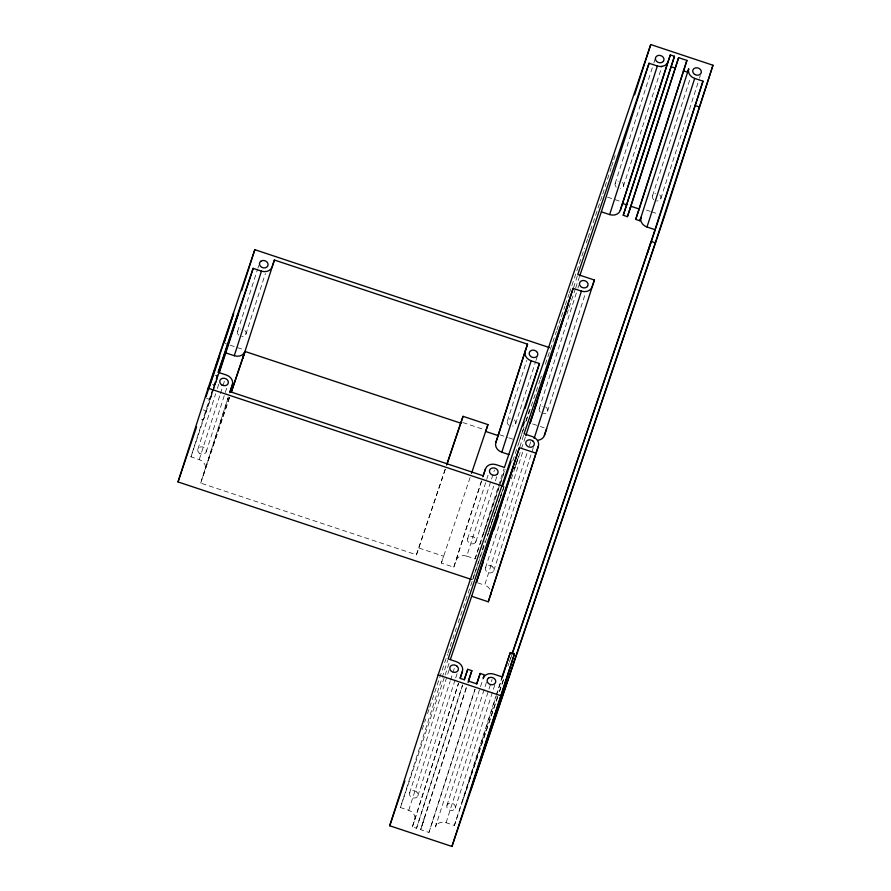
<?xml version="1.0" encoding="UTF-8"?>
<svg xmlns="http://www.w3.org/2000/svg" width="891" height="891" viewBox="0 0 891 891"><rect width="100%" height="100%" fill="white"/><g stroke="black" fill="none" stroke-linecap="round" stroke-linejoin="round"><path stroke-width="0.67" stroke-dasharray="4.46 3.34" d="M229.477 397.33L205.208 469.301A8.743 7.306 17.8 0 0 199.239 459.611L190.941 456.849L217.671 373.596M206.656 398.422L209.775 399.458L218.028 373.741M214.842 375.189L217.95 376.225L203.337 420.006L200.219 418.97M217.95 376.225L215.009 385.369L211.902 384.333M197.891 449.153L215.678 393.766M217.371 388.498L219.487 381.905M237.607 331.407L257.51 269.416M257.933 268.102L258.78 265.462M199.239 459.611L220.032 394.858M220.456 393.532L222.572 386.928M223.006 385.603L224.699 380.323M206.189 451.915L227.361 385.981M245.905 334.158L265.384 273.492M445.3 469.256L416.453 554.803L200.664 483.078L228.319 396.94M203.003 476.15L228.118 397.932M416.453 554.803L445.288 468.978M481.663 480.772L453.797 567.211L441.346 563.079L443.551 556.218L418.647 547.943M453.797 567.211L481.452 481.073M467.619 538.81L488.791 472.865M507.335 421.053L526.815 360.387M456.136 560.283A8.743 7.306 17.8 0 1 466.773 556.118L494.427 469.98M475.917 541.561L493.703 486.174M495.396 480.906L497.089 475.627M515.633 423.815L535.536 361.824M535.959 360.51L537.228 356.556M466.773 556.118L475.07 558.88L498.047 487.321M498.47 485.996L503.994 468.766M483.111 534.7L500.007 484.069M472.642 579.863L474.335 574.584M474.758 573.258L480.695 554.781M482.387 549.502L484.938 541.583M490.518 525.924L487.254 536.081L499.606 499.483M462.652 685.09L416.509 828.285L412.355 826.904L414.694 819.976A8.743 7.306 17.8 0 0 408.735 810.298L400.427 807.536L441.802 678.675M442.226 677.36L447.716 660.264M519.364 441.323L524.031 426.8M525.723 421.521L529.532 409.637M519.843 446.981L523.641 435.142M409.582 792.99L449.521 668.584M514.775 468.198L518.439 456.76L514.475 468.521M602.728 194.093L609.522 172.921M609.945 171.595L611.226 167.631M611.649 166.305L613.353 161.015M613.776 159.689L615.469 154.399M573.57 287.659L577.368 275.831M485.506 567.868L522.906 451.403M408.735 810.298L450.1 681.437M450.523 680.123L454.744 666.969M539.244 408.546L577.479 289.441M577.914 288.116L578.76 285.465M489.838 589.151A8.743 7.306 17.8 0 0 484.659 585.175L527.294 452.372M529.41 445.79L530.668 441.847M417.879 795.741L455.279 679.276M455.702 677.962L457.829 671.335M615.169 183.423L653.415 64.319M653.838 62.994L655.108 59.018M493.814 570.619L533.754 446.224M412.355 826.904L458.375 683.586M414.694 819.976L458.598 683.23M547.542 411.308L585.354 293.518M416.509 828.285L462.529 684.956M623.466 186.186L662.136 65.756M475.103 689.233L428.961 832.428L420.652 829.666L466.672 686.337M421.822 826.202L466.806 686.471M428.961 832.428L474.97 689.099M497.69 697.052L454.377 825.467L446.079 822.705A8.743 7.306 17.8 0 0 435.443 826.881L483.045 678.775M446.937 805.397L486.876 680.991M446.079 822.705L492.099 679.388M455.234 808.159L495.173 683.753M652.513 195.842L690.336 78.052M454.377 825.467L495.752 696.606M496.176 695.292L501.666 678.196M462.552 801.221L496.265 696.216M496.688 694.891L502.201 677.728M660.81 198.593L699.056 79.488M699.48 78.163L700.326 75.512M209.775 399.458L218.161 374.576M190.941 456.849L218.885 373.997M200.664 483.078L229.477 397.653M441.346 563.079L470.181 477.253M500.441 482.755L505.297 468.376M475.07 558.88L505.152 469.357M491.364 523.34L495.34 511.579M495.775 510.276L503.716 486.753M500.04 498.18L504.005 486.419M422.178 729.495L425.731 718.948M427.513 713.669L429.295 708.401M429.74 707.075L447.527 654.328M447.973 653.014L449.755 647.735M450.189 646.42L456.426 627.955M458.197 622.686L482.22 551.473M482.666 550.148L504.005 486.854M512.759 460.925L524.465 426.199M526.247 420.92L540.035 380.045M540.481 378.72L541.372 376.08M545.37 364.219L556.485 331.252M556.931 329.926L558.713 324.658M559.158 323.333L560.94 318.065M561.386 316.739L564.939 306.192M565.384 304.878L568.948 294.32M569.394 293.005L584.507 248.166M586.289 242.898L587.626 238.944M588.071 237.619L602.305 195.419M400.427 807.536L444.687 676.314M445.132 674.999L449.554 661.879M511.278 478.89L521.001 450.055M521.435 448.752L525.423 436.958L527.784 437.737M566.821 314.189L568.592 308.932M569.037 307.629L575.23 289.252M575.675 287.938L579.217 277.446M420.652 829.666L424.161 819.274L420.017 817.893M435.443 826.881L436.612 823.418L432.458 822.037M497.724 696.35L466.594 788.646L468.666 789.337M499.495 691.071L503.95 677.884M507.948 666.023L508.839 663.383M509.284 662.069L511.066 656.79M499.461 691.784L503.916 678.597M510.588 658.817L511.913 654.863M607.484 197.145L621.751 201.889M646.387 210.076L650.285 211.367M651.577 211.802L658.059 213.951M532.64 423.949L539.033 426.065M540.302 426.499L544.134 427.769M224.744 343.403L228.686 344.706M230.001 345.151L244.468 349.951M462.808 422.523L483.858 429.518M499.639 434.763L507.525 437.392M508.839 437.826L512.793 439.14M203.159 409.827L206.266 410.862M477.543 582.814L484.659 585.175M653.883 199.762L653.582 199.528A4.377 3.653 17.8 0 1 655.598 193.525M514.274 419.895L514.575 420.118A4.377 3.653 17.8 0 1 512.548 426.121M244.847 330.472A4.377 3.653 17.8 0 1 245.716 334.604A4.377 3.653 17.8 0 1 241.706 336.486M238.665 335.094A4.377 3.653 17.8 0 1 238.053 330.55L238.743 329.859A4.377 3.653 17.8 0 1 240.693 329.091M509.284 425.419A4.377 3.653 17.8 0 1 507.224 421.521A4.377 3.653 17.8 0 1 510.42 418.737M545.593 406.942A4.377 3.653 17.8 0 1 547.096 412.154L546.406 412.856A4.377 3.653 17.8 0 1 543.343 413.624M540.302 412.232A4.377 3.653 17.8 0 1 542.329 406.24M659.752 194.906A4.377 3.653 17.8 0 1 660.632 199.038A4.377 3.653 17.8 0 1 656.611 200.921M622.408 182.499A4.377 3.653 17.8 0 1 623.021 187.032L622.33 187.734A4.377 3.653 17.8 0 1 620.381 188.491M616.227 187.11A4.377 3.653 17.8 0 1 618.254 181.118M475.482 542.419L474.78 543.109A4.377 3.653 17.8 0 1 467.697 541.049A4.377 3.653 17.8 0 1 472.197 536.538A4.377 3.653 17.8 0 1 475.482 542.419M448.073 803.849L447.371 804.551A4.377 3.653 17.8 0 0 450.657 810.431A4.377 3.653 17.8 0 0 455.156 805.921A4.377 3.653 17.8 0 0 448.073 803.849M492.745 566.932L491.865 566.253A4.377 3.653 17.8 0 0 485.372 568.48A4.377 3.653 17.8 0 0 491.086 572.868A4.377 3.653 17.8 0 0 492.745 566.932M199.84 453.53L198.96 452.851A4.377 3.653 17.8 0 1 200.62 446.914A4.377 3.653 17.8 0 1 206.333 451.291A4.377 3.653 17.8 0 1 199.84 453.53M416.821 792.054L415.941 791.375A4.377 3.653 17.8 0 0 409.448 793.603A4.377 3.653 17.8 0 0 415.161 797.991A4.377 3.653 17.8 0 0 416.821 792.054"/><path stroke-width="1.34" d="M471.328 579.417L178.011 481.931L208.104 388.209L254.826 249.68L549.457 347.601M206.033 396.796L215.121 368.506M224.554 341.821L233.631 313.532L215.533 367.215M241.695 290.6L254.826 249.68M218.44 372.46L237.786 314.913L218.607 373.273M219.331 372.683L253.144 268.369L261.442 271.131A8.743 7.306 17.8 0 0 272.078 266.966L274.406 260.038L527.539 344.171L495.853 442.526A8.743 7.306 17.8 0 0 501.811 452.216L508.928 454.577M225.98 352.947L234.288 355.709L261.442 271.131M229.811 392.653L232.362 384.723A8.743 7.306 17.8 0 0 226.392 375.033L218.095 372.271L253.144 268.369M242.72 358.405L274.406 260.038M447.082 463.988L463.042 416.331L487.934 424.606L485.74 431.467L498.18 435.61M482.933 476.796L485.495 468.855A8.743 7.306 17.8 0 1 496.12 464.679L504.429 467.441L539.467 363.539L531.17 360.777A8.743 7.306 17.8 0 1 525.2 351.099L527.539 344.171M495.853 442.526L525.2 351.099M501.811 452.216L531.17 360.777M389.712 825.757L438.149 674.888L650.742 44.55L712.989 65.243L664.541 216.112L451.949 846.45L389.712 825.757L404.826 780.928M524.999 408.59L539.467 363.539M471.684 596.268L519.386 447.683L535.992 453.196L488.279 601.793L471.684 596.268L450.445 659.262M513.506 466.706L476.362 582.413L483.434 561.453M493.859 529.844L495.073 526.035M634.592 94.836L650.742 44.55M525.835 435.643L573.125 288.372L581.422 291.123A8.743 7.306 17.8 0 0 592.058 286.958L594.397 280.03L577.791 274.517L649.049 63.25L657.346 66.001A8.743 7.306 17.8 0 0 667.983 61.835L670.322 54.908L674.465 56.289L623.255 215.266L627.409 216.647L630.917 206.255L639.215 209.017L635.706 219.398L639.861 220.779L641.03 217.315A8.743 7.306 17.8 0 0 646.989 227.005L655.286 229.767L512.358 653.537M568.503 303.441L530.089 423.102L537.618 400.794M579.662 276.132L601.347 211.835L649.049 63.25M534.143 438.394L581.422 291.123M460.291 677.973L462.396 671.391A8.743 7.306 17.8 0 0 456.437 661.712L448.14 658.95L519.386 447.683M601.347 211.835L609.644 214.586L657.346 66.001M488.279 601.793L538.331 446.28A8.743 7.306 17.8 0 0 532.361 436.59L524.064 433.828L573.125 288.372M464.345 679.833L467.719 669.308L471.862 670.689L468.065 682.528M538.175 440.165A8.743 7.306 17.8 0 0 544.356 435.543L594.397 280.03M609.644 214.586A8.743 7.306 17.8 0 0 620.281 210.421L667.983 61.835M620.281 210.421L670.322 54.908M623.255 215.266L674.465 56.289M476.785 683.965L480.171 673.451L484.314 674.832L483.145 678.296A8.743 7.306 17.8 0 1 493.781 674.119L502.079 676.882L510.265 652.635L514.408 654.016L470.738 790.027L655.297 242.809L712.989 65.243M627.409 216.647L678.619 57.67L686.916 60.421L639.215 209.017M629.748 209.719L678.619 57.67M635.706 219.398L686.916 60.421M639.861 220.779L688.309 70.044M502.201 677.728L510.265 652.635M646.989 227.005L694.69 78.419A8.743 7.306 17.8 0 1 688.732 68.73L687.562 72.193L683.419 70.812M451.949 846.45L514.408 654.016M647.111 254.002L702.999 81.181L694.69 78.419M655.709 228.441L702.999 81.181M208.717 388.91L219.754 356.177M178.011 481.931L196.532 427.045M232.362 384.723L230.023 391.65L483.156 475.772L485.495 468.855M231.237 392.107L244.914 351.544A8.743 7.306 17.8 0 1 234.288 355.709M231.248 392.419L245.058 351.477L460.836 423.192M446.614 465.035L463.042 416.331M471.517 473.31L487.934 424.606M511.111 461.304L502.736 486.141L208.104 388.209M523.006 426.021L524.331 422.1M495.519 524.721L498.604 515.577M462.396 671.391L460.068 678.318L464.211 679.699L467.719 669.308M535.992 453.196L538.331 446.28M544.356 435.543L546.684 428.616M471.862 670.689L468.365 681.08L476.663 683.842L480.171 673.451M511.957 654.15L651.154 241.428L655.297 242.809M670.968 66.68L675.111 68.061M694.813 105.416L698.967 106.797M622.62 203.493L626.763 204.874M438.149 674.888L500.397 695.581M490.941 592.972A8.743 7.306 17.8 0 1 490.618 594.865M260.762 261.275L260.072 261.976A4.377 3.653 17.8 0 0 263.346 267.857A4.377 3.653 17.8 0 0 267.846 263.346A4.377 3.653 17.8 0 0 260.762 261.275M663.394 61.312L662.692 62.002A4.377 3.653 17.8 0 1 655.62 59.931A4.377 3.653 17.8 0 1 660.12 55.431A4.377 3.653 17.8 0 1 663.394 61.312M587.47 286.423L586.768 287.125A4.377 3.653 17.8 0 1 579.685 285.053A4.377 3.653 17.8 0 1 584.184 280.554A4.377 3.653 17.8 0 1 587.47 286.423M497.49 473.834L496.799 474.535A4.377 3.653 17.8 0 1 489.716 472.464A4.377 3.653 17.8 0 1 494.215 467.953A4.377 3.653 17.8 0 1 497.49 473.834M488.435 678.129L487.745 678.819A4.377 3.653 17.8 0 0 491.019 684.7A4.377 3.653 17.8 0 0 495.519 680.189A4.377 3.653 17.8 0 0 488.435 678.129M694.824 74.476L693.944 73.797A4.377 3.653 17.8 0 1 695.604 67.861A4.377 3.653 17.8 0 1 701.317 72.249A4.377 3.653 17.8 0 1 694.824 74.476M536.594 351.544L535.703 350.865A4.377 3.653 17.8 0 0 529.209 353.092A4.377 3.653 17.8 0 0 534.923 357.48A4.377 3.653 17.8 0 0 536.594 351.544M533.108 441.201L532.228 440.533A4.377 3.653 17.8 0 0 525.735 442.76A4.377 3.653 17.8 0 0 531.448 447.148A4.377 3.653 17.8 0 0 533.108 441.201M221.859 384.945L220.968 384.266A4.377 3.653 17.8 0 1 222.639 378.33A4.377 3.653 17.8 0 1 228.352 382.718A4.377 3.653 17.8 0 1 221.859 384.945M457.183 666.323L456.303 665.644A4.377 3.653 17.8 0 0 449.81 667.882A4.377 3.653 17.8 0 0 455.524 672.271A4.377 3.653 17.8 0 0 457.183 666.323"/></g></svg>
